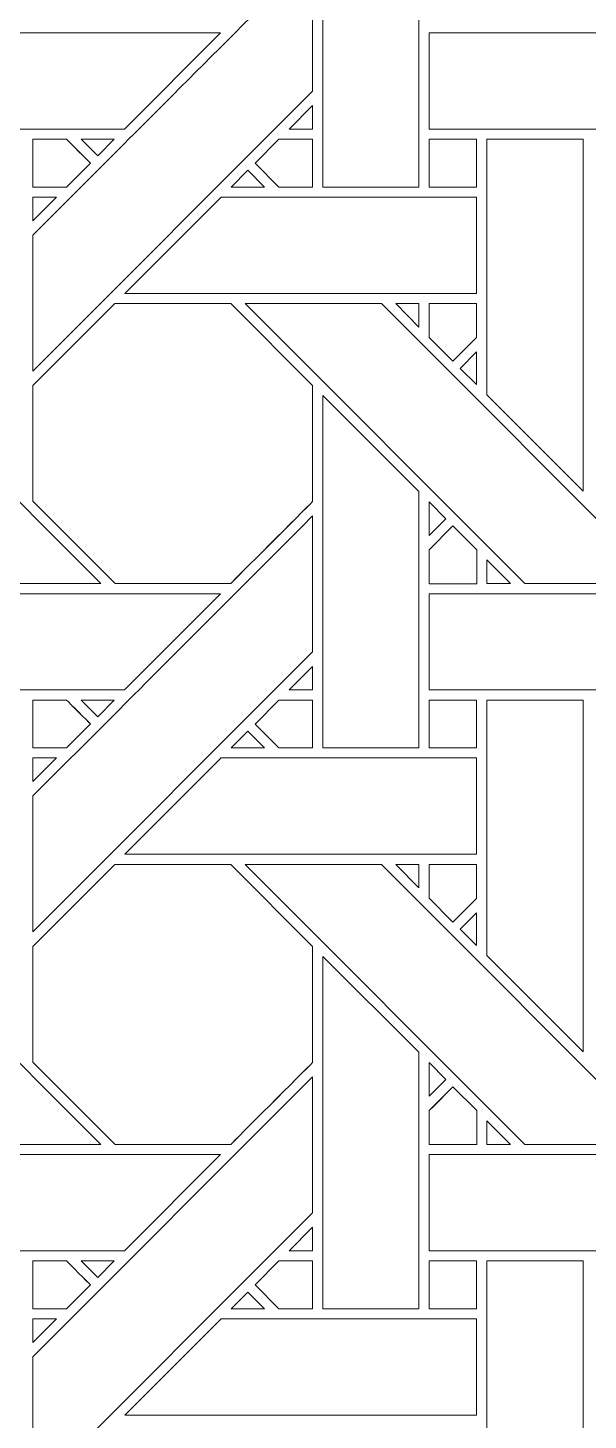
# Model space of a CAD drawing. Header units: inches. Extents: x 2.4 to 22.4, y -0.9 to 19.1.
# Drawn here: x 7.868 to 8.817, y 4.122 to 6.477 of the extents above; entities that cross this region are included whole.
import ezdxf

# ---------------------------------------------------------------- set-up
doc = ezdxf.new("R2010")
doc.units = ezdxf.units.IN
doc.header["$MEASUREMENT"] = 0
doc.layers.add('Design', color=7, linetype='Continuous', lineweight=0)

msp = doc.modelspace()

# ---------------------------------------------------------------- linework, layer by layer
at = {"layer": 'Design'}
for points, knots in [([(2.3829, 19.0948), (2.3829, 19.0948), (2.3829, -0.9052), (2.3829, -0.9052), (2.3829, -0.9052), (22.3829, -0.9052), (22.3829, -0.9052), (22.3829, -0.9052), (22.3829, 19.0948), (22.3829, 19.0948), (22.3829, 19.0948), (2.3829, 19.0948), (2.3829, 19.0948)], [0, 0, 0, 0, 1, 1, 1, 2, 2, 2, 3, 3, 3, 4, 4, 4, 4]), ([(3.3653, 18.1123), (3.3653, 18.1123), (3.3653, 0.0772), (3.3653, 0.0772), (3.3653, 0.0772), (21.4004, 0.0772), (21.4004, 0.0772), (21.4004, 0.0772), (21.4004, 18.1123), (21.4004, 18.1123), (21.4004, 18.1123), (3.3653, 18.1123), (3.3653, 18.1123)], [0, 0, 0, 0, 1, 1, 1, 2, 2, 2, 3, 3, 3, 4, 4, 4, 4]), ([(8.5303, 6.2082), (8.5303, 6.2082), (8.3676, 6.2082), (8.3676, 6.2082), (8.3676, 6.2082), (8.3676, 6.8041), (8.3676, 6.8041), (8.3676, 6.8041), (8.5303, 6.6419), (8.5303, 6.6419), (8.5303, 6.6419), (8.5303, 6.2082), (8.5303, 6.2082)], [0, 0, 0, 0, 1, 1, 1, 2, 2, 2, 3, 3, 3, 4, 4, 4, 4]), ([(8.013, 6.2632), (8.0624, 6.3123), (8.2949, 6.545), (8.3504, 6.6005), (8.3504, 6.6005), (8.3504, 6.3705), (8.3504, 6.3705), (8.3504, 6.3705), (7.8768, 5.8968), (7.8768, 5.8968), (7.8768, 5.8968), (7.8768, 6.1269), (7.8768, 6.1269), (7.8768, 6.1269), (8.013, 6.2632), (8.013, 6.2632)], [0, 0, 0, 0, 1, 1, 1, 2, 2, 2, 3, 3, 3, 4, 4, 4, 5, 5, 5, 5]), ([(7.5989, 6.3063), (7.5989, 6.3063), (7.5989, 6.469), (7.5989, 6.469), (7.5989, 6.469), (8.1946, 6.469), (8.1946, 6.469), (8.1946, 6.469), (8.0319, 6.3063), (8.0319, 6.3063), (8.0319, 6.3063), (7.5989, 6.3063), (7.5989, 6.3063)], [0, 0, 0, 0, 1, 1, 1, 2, 2, 2, 3, 3, 3, 4, 4, 4, 4]), ([(8.5476, 6.3063), (8.5476, 6.3063), (8.5476, 6.469), (8.5476, 6.469), (8.5476, 6.469), (9.1433, 6.469), (9.1433, 6.469), (9.1433, 6.469), (8.9806, 6.3063), (8.9806, 6.3063), (8.9806, 6.3063), (8.5476, 6.3063), (8.5476, 6.3063)], [0, 0, 0, 0, 1, 1, 1, 2, 2, 2, 3, 3, 3, 4, 4, 4, 4]), ([(8.3107, 6.3063), (8.3107, 6.3063), (8.3504, 6.3461), (8.3504, 6.3461), (8.3504, 6.3461), (8.3504, 6.3063), (8.3504, 6.3063), (8.3504, 6.3063), (8.3107, 6.3063), (8.3107, 6.3063)], [0, 0, 0, 0, 1, 1, 1, 2, 2, 2, 3, 3, 3, 3]), ([(7.9338, 6.289), (7.9389, 6.2839), (7.9697, 6.2531), (7.9741, 6.2486), (7.9741, 6.2486), (7.9337, 6.2082), (7.9337, 6.2082), (7.9337, 6.2082), (7.8767, 6.2082), (7.8767, 6.2082), (7.8767, 6.2082), (7.8767, 6.289), (7.8767, 6.289), (7.8767, 6.289), (7.9338, 6.289), (7.9338, 6.289)], [0, 0, 0, 0, 1, 1, 1, 2, 2, 2, 3, 3, 3, 4, 4, 4, 5, 5, 5, 5]), ([(7.959, 6.2638), (7.959, 6.2638), (7.9741, 6.2486), (7.9741, 6.2486), (7.9741, 6.2486), (7.9337, 6.2082), (7.9337, 6.2082), (7.9337, 6.2082), (7.8767, 6.2082), (7.8767, 6.2082), (7.8767, 6.2082), (7.8767, 6.289), (7.8767, 6.289), (7.8767, 6.289), (7.9338, 6.289), (7.9338, 6.289), (7.9393, 6.2835), (7.9495, 6.2733), (7.959, 6.2638)], [0, 0, 0, 0, 1, 1, 1, 2, 2, 2, 3, 3, 3, 4, 4, 4, 5, 5, 5, 6, 6, 6, 6]), ([(7.9582, 6.289), (7.9582, 6.289), (8.0146, 6.289), (8.0146, 6.289), (8.0146, 6.289), (7.9864, 6.2608), (7.9864, 6.2608), (7.9864, 6.2608), (7.9582, 6.289), (7.9582, 6.289)], [0, 0, 0, 0, 1, 1, 1, 2, 2, 2, 3, 3, 3, 3]), ([(8.2933, 6.2082), (8.2933, 6.2082), (8.2529, 6.2486), (8.2529, 6.2486), (8.2529, 6.2486), (8.2934, 6.289), (8.2934, 6.289), (8.2934, 6.289), (8.3504, 6.289), (8.3504, 6.289), (8.3504, 6.289), (8.3504, 6.2082), (8.3504, 6.2082), (8.3504, 6.2082), (8.2933, 6.2082), (8.2933, 6.2082)], [0, 0, 0, 0, 1, 1, 1, 2, 2, 2, 3, 3, 3, 4, 4, 4, 5, 5, 5, 5]), ([(8.2529, 6.2486), (8.2529, 6.2486), (8.2934, 6.289), (8.2934, 6.289), (8.2934, 6.289), (8.3504, 6.289), (8.3504, 6.289), (8.3504, 6.289), (8.3504, 6.2082), (8.3504, 6.2082), (8.3504, 6.2082), (8.2933, 6.2082), (8.2933, 6.2082), (8.2933, 6.2082), (8.2529, 6.2486), (8.2529, 6.2486)], [0, 0, 0, 0, 1, 1, 1, 2, 2, 2, 3, 3, 3, 4, 4, 4, 5, 5, 5, 5]), ([(8.5476, 6.289), (8.5476, 6.289), (8.6278, 6.289), (8.6278, 6.289), (8.6278, 6.289), (8.6278, 6.2082), (8.6278, 6.2082), (8.6278, 6.2082), (8.5476, 6.2082), (8.5476, 6.2082), (8.5476, 6.2082), (8.5476, 6.289), (8.5476, 6.289)], [0, 0, 0, 0, 1, 1, 1, 2, 2, 2, 3, 3, 3, 4, 4, 4, 4]), ([(8.6278, 6.289), (8.6278, 6.289), (8.6278, 6.2082), (8.6278, 6.2082), (8.6278, 6.2082), (8.5476, 6.2082), (8.5476, 6.2082), (8.5476, 6.2082), (8.5476, 6.289), (8.5476, 6.289), (8.5476, 6.289), (8.6278, 6.289), (8.6278, 6.289)], [0, 0, 0, 0, 1, 1, 1, 2, 2, 2, 3, 3, 3, 4, 4, 4, 4]), ([(8.8083, 6.289), (8.8083, 6.289), (8.8083, 5.6939), (8.8083, 5.6939), (8.8083, 5.6939), (8.6454, 5.8568), (8.6454, 5.8568), (8.6454, 5.8568), (8.6454, 6.289), (8.6454, 6.289), (8.6454, 6.289), (8.8083, 6.289), (8.8083, 6.289)], [0, 0, 0, 0, 1, 1, 1, 2, 2, 2, 3, 3, 3, 4, 4, 4, 4]), ([(8.2691, 6.2082), (8.2691, 6.2082), (8.2126, 6.2082), (8.2126, 6.2082), (8.2126, 6.2082), (8.2408, 6.2365), (8.2408, 6.2365), (8.2408, 6.2365), (8.2691, 6.2082), (8.2691, 6.2082)], [0, 0, 0, 0, 1, 1, 1, 2, 2, 2, 3, 3, 3, 3]), ([(7.9166, 6.1911), (7.9166, 6.1911), (7.8768, 6.1513), (7.8768, 6.1513), (7.8768, 6.1513), (7.8768, 6.1911), (7.8768, 6.1911), (7.8768, 6.1911), (7.9166, 6.1911), (7.9166, 6.1911)], [0, 0, 0, 0, 1, 1, 1, 2, 2, 2, 3, 3, 3, 3]), ([(8.1954, 6.1911), (8.1954, 6.1911), (8.6279, 6.1911), (8.6279, 6.1911), (8.6279, 6.1911), (8.6279, 6.0283), (8.6279, 6.0283), (8.6279, 6.0283), (8.0326, 6.0283), (8.0326, 6.0283), (8.0326, 6.0283), (8.1954, 6.1911), (8.1954, 6.1911)], [0, 0, 0, 0, 1, 1, 1, 2, 2, 2, 3, 3, 3, 4, 4, 4, 4]), ([(7.5181, 6.0112), (7.5181, 6.0112), (7.9918, 5.5375), (7.9918, 5.5375), (7.9918, 5.5375), (7.7607, 5.5375), (7.7607, 5.5375), (7.7607, 5.5375), (7.2872, 6.0112), (7.2872, 6.0112), (7.2872, 6.0112), (7.5181, 6.0112), (7.5181, 6.0112)], [0, 0, 0, 0, 1, 1, 1, 2, 2, 2, 3, 3, 3, 4, 4, 4, 4]), ([(8.0154, 6.0111), (8.0154, 6.0111), (8.2116, 6.0111), (8.2116, 6.0111), (8.2116, 6.0111), (8.3504, 5.8724), (8.3504, 5.8724), (8.3504, 5.8724), (8.3504, 5.6762), (8.3504, 5.6762), (8.3326, 5.6582), (8.2207, 5.5465), (8.2117, 5.5375), (8.2117, 5.5375), (8.016, 5.5375), (8.016, 5.5375), (8.016, 5.5375), (7.8767, 5.6767), (7.8767, 5.6767), (7.8767, 5.6767), (7.8767, 5.8724), (7.8767, 5.8724), (7.8767, 5.8724), (8.0154, 6.0111), (8.0154, 6.0111)], [0, 0, 0, 0, 1, 1, 1, 2, 2, 2, 3, 3, 3, 4, 4, 4, 5, 5, 5, 6, 6, 6, 7, 7, 7, 8, 8, 8, 8]), ([(7.8767, 5.8724), (7.8767, 5.8724), (8.0154, 6.0111), (8.0154, 6.0111), (8.0154, 6.0111), (8.2116, 6.0111), (8.2116, 6.0111), (8.2116, 6.0111), (8.3504, 5.8724), (8.3504, 5.8724), (8.3504, 5.8724), (8.3504, 5.6762), (8.3504, 5.6762), (8.3324, 5.6581), (8.2205, 5.5464), (8.2117, 5.5375), (8.2117, 5.5375), (8.016, 5.5375), (8.016, 5.5375), (8.016, 5.5375), (7.8767, 5.6767), (7.8767, 5.6767), (7.8767, 5.6767), (7.8767, 5.8724), (7.8767, 5.8724)], [0, 0, 0, 0, 1, 1, 1, 2, 2, 2, 3, 3, 3, 4, 4, 4, 5, 5, 5, 6, 6, 6, 7, 7, 7, 8, 8, 8, 8]), ([(8.4669, 6.0112), (8.4669, 6.0112), (8.9405, 5.5375), (8.9405, 5.5375), (8.9405, 5.5375), (8.7095, 5.5375), (8.7095, 5.5375), (8.7095, 5.5375), (8.2359, 6.0112), (8.2359, 6.0112), (8.2359, 6.0112), (8.4669, 6.0112), (8.4669, 6.0112)], [0, 0, 0, 0, 1, 1, 1, 2, 2, 2, 3, 3, 3, 4, 4, 4, 4]), ([(8.5304, 6.0111), (8.5304, 6.0111), (8.5304, 5.9713), (8.5304, 5.9713), (8.5304, 5.9713), (8.491, 6.0111), (8.491, 6.0111), (8.491, 6.0111), (8.5304, 6.0111), (8.5304, 6.0111)], [0, 0, 0, 0, 1, 1, 1, 2, 2, 2, 3, 3, 3, 3]), ([(8.6278, 6.0111), (8.6278, 6.0111), (8.6278, 5.9535), (8.6278, 5.9535), (8.6278, 5.9535), (8.5879, 5.9136), (8.5879, 5.9136), (8.5879, 5.9136), (8.5476, 5.9539), (8.5476, 5.9539), (8.5476, 5.9539), (8.5476, 6.0111), (8.5476, 6.0111), (8.5476, 6.0111), (8.6278, 6.0111), (8.6278, 6.0111)], [0, 0, 0, 0, 1, 1, 1, 2, 2, 2, 3, 3, 3, 4, 4, 4, 5, 5, 5, 5]), ([(8.5879, 5.9136), (8.5879, 5.9136), (8.5476, 5.9539), (8.5476, 5.9539), (8.5476, 5.9539), (8.5476, 6.0111), (8.5476, 6.0111), (8.5476, 6.0111), (8.6278, 6.0111), (8.6278, 6.0111), (8.6278, 6.0111), (8.6278, 5.9535), (8.6278, 5.9535), (8.6278, 5.9535), (8.5879, 5.9136), (8.5879, 5.9136)], [0, 0, 0, 0, 1, 1, 1, 2, 2, 2, 3, 3, 3, 4, 4, 4, 5, 5, 5, 5]), ([(8.6279, 5.9293), (8.6279, 5.9293), (8.6279, 5.8741), (8.6279, 5.8741), (8.6279, 5.8741), (8.6001, 5.9015), (8.6001, 5.9015), (8.6001, 5.9015), (8.6279, 5.9293), (8.6279, 5.9293)], [0, 0, 0, 0, 1, 1, 1, 2, 2, 2, 3, 3, 3, 3]), ([(8.5303, 5.2595), (8.5303, 5.2595), (8.3676, 5.2595), (8.3676, 5.2595), (8.3676, 5.2595), (8.3676, 5.8553), (8.3676, 5.8553), (8.3676, 5.8553), (8.5303, 5.6932), (8.5303, 5.6932), (8.5303, 5.6932), (8.5303, 5.2595), (8.5303, 5.2595)], [0, 0, 0, 0, 1, 1, 1, 2, 2, 2, 3, 3, 3, 4, 4, 4, 4]), ([(8.5476, 5.6189), (8.5476, 5.6189), (8.5476, 5.6757), (8.5476, 5.6757), (8.5476, 5.6757), (8.5758, 5.6471), (8.5758, 5.6471), (8.5758, 5.6471), (8.5476, 5.6189), (8.5476, 5.6189)], [0, 0, 0, 0, 1, 1, 1, 2, 2, 2, 3, 3, 3, 3]), ([(8.013, 5.3144), (8.0624, 5.3636), (8.2949, 5.5962), (8.3504, 5.6518), (8.3504, 5.6518), (8.3504, 5.4217), (8.3504, 5.4217), (8.3504, 5.4217), (7.8768, 4.9481), (7.8768, 4.9481), (7.8768, 4.9481), (7.8768, 5.1782), (7.8768, 5.1782), (7.8768, 5.1782), (8.013, 5.3144), (8.013, 5.3144)], [0, 0, 0, 0, 1, 1, 1, 2, 2, 2, 3, 3, 3, 4, 4, 4, 5, 5, 5, 5]), ([(8.5476, 5.5372), (8.5476, 5.5372), (8.5476, 5.5945), (8.5476, 5.5945), (8.5476, 5.5945), (8.5879, 5.6349), (8.5879, 5.6349), (8.5879, 5.6349), (8.6282, 5.5945), (8.6282, 5.5945), (8.6282, 5.5945), (8.6282, 5.5372), (8.6282, 5.5372), (8.6282, 5.5372), (8.5476, 5.5372), (8.5476, 5.5372)], [0, 0, 0, 0, 1, 1, 1, 2, 2, 2, 3, 3, 3, 4, 4, 4, 5, 5, 5, 5]), ([(8.5879, 5.6349), (8.5879, 5.6349), (8.6282, 5.5945), (8.6282, 5.5945), (8.6282, 5.5945), (8.6282, 5.5372), (8.6282, 5.5372), (8.6282, 5.5372), (8.5476, 5.5372), (8.5476, 5.5372), (8.5476, 5.5372), (8.5476, 5.5945), (8.5476, 5.5945), (8.5476, 5.5945), (8.5879, 5.6349), (8.5879, 5.6349)], [0, 0, 0, 0, 1, 1, 1, 2, 2, 2, 3, 3, 3, 4, 4, 4, 5, 5, 5, 5]), ([(8.6455, 5.5375), (8.6455, 5.5375), (8.6455, 5.5773), (8.6455, 5.5773), (8.6455, 5.5773), (8.6853, 5.5375), (8.6853, 5.5375), (8.6853, 5.5375), (8.6455, 5.5375), (8.6455, 5.5375)], [0, 0, 0, 0, 1, 1, 1, 2, 2, 2, 3, 3, 3, 3]), ([(7.5989, 5.3576), (7.5989, 5.3576), (7.5989, 5.5202), (7.5989, 5.5202), (7.5989, 5.5202), (8.1946, 5.5202), (8.1946, 5.5202), (8.1946, 5.5202), (8.0319, 5.3576), (8.0319, 5.3576), (8.0319, 5.3576), (7.5989, 5.3576), (7.5989, 5.3576)], [0, 0, 0, 0, 1, 1, 1, 2, 2, 2, 3, 3, 3, 4, 4, 4, 4]), ([(8.5476, 5.3576), (8.5476, 5.3576), (8.5476, 5.5202), (8.5476, 5.5202), (8.5476, 5.5202), (9.1433, 5.5202), (9.1433, 5.5202), (9.1433, 5.5202), (8.9806, 5.3576), (8.9806, 5.3576), (8.9806, 5.3576), (8.5476, 5.3576), (8.5476, 5.3576)], [0, 0, 0, 0, 1, 1, 1, 2, 2, 2, 3, 3, 3, 4, 4, 4, 4]), ([(8.3107, 5.3576), (8.3107, 5.3576), (8.3504, 5.3973), (8.3504, 5.3973), (8.3504, 5.3973), (8.3504, 5.3576), (8.3504, 5.3576), (8.3504, 5.3576), (8.3107, 5.3576), (8.3107, 5.3576)], [0, 0, 0, 0, 1, 1, 1, 2, 2, 2, 3, 3, 3, 3]), ([(7.9338, 5.3403), (7.9389, 5.3351), (7.9697, 5.3043), (7.9741, 5.2999), (7.9741, 5.2999), (7.9337, 5.2595), (7.9337, 5.2595), (7.9337, 5.2595), (7.8767, 5.2595), (7.8767, 5.2595), (7.8767, 5.2595), (7.8767, 5.3403), (7.8767, 5.3403), (7.8767, 5.3403), (7.9338, 5.3403), (7.9338, 5.3403)], [0, 0, 0, 0, 1, 1, 1, 2, 2, 2, 3, 3, 3, 4, 4, 4, 5, 5, 5, 5]), ([(7.9741, 5.2999), (7.9741, 5.2999), (7.9337, 5.2595), (7.9337, 5.2595), (7.9337, 5.2595), (7.8767, 5.2595), (7.8767, 5.2595), (7.8767, 5.2595), (7.8767, 5.3403), (7.8767, 5.3403), (7.8767, 5.3403), (7.9338, 5.3403), (7.9338, 5.3403), (7.939, 5.3351), (7.9698, 5.3042), (7.9741, 5.2999)], [0, 0, 0, 0, 1, 1, 1, 2, 2, 2, 3, 3, 3, 4, 4, 4, 5, 5, 5, 5]), ([(7.9582, 5.3403), (7.9582, 5.3403), (8.0146, 5.3403), (8.0146, 5.3403), (8.0146, 5.3403), (7.9864, 5.3121), (7.9864, 5.3121), (7.9864, 5.3121), (7.9582, 5.3403), (7.9582, 5.3403)], [0, 0, 0, 0, 1, 1, 1, 2, 2, 2, 3, 3, 3, 3]), ([(8.2933, 5.2595), (8.2933, 5.2595), (8.2529, 5.2998), (8.2529, 5.2998), (8.2529, 5.2998), (8.2933, 5.3403), (8.2933, 5.3403), (8.2933, 5.3403), (8.3504, 5.3403), (8.3504, 5.3403), (8.3504, 5.3403), (8.3504, 5.2595), (8.3504, 5.2595), (8.3504, 5.2595), (8.2933, 5.2595), (8.2933, 5.2595)], [0, 0, 0, 0, 1, 1, 1, 2, 2, 2, 3, 3, 3, 4, 4, 4, 5, 5, 5, 5]), ([(8.2529, 5.2998), (8.2529, 5.2998), (8.2933, 5.3403), (8.2933, 5.3403), (8.2933, 5.3403), (8.3504, 5.3403), (8.3504, 5.3403), (8.3504, 5.3403), (8.3504, 5.2595), (8.3504, 5.2595), (8.3504, 5.2595), (8.2933, 5.2595), (8.2933, 5.2595), (8.2933, 5.2595), (8.2529, 5.2998), (8.2529, 5.2998)], [0, 0, 0, 0, 1, 1, 1, 2, 2, 2, 3, 3, 3, 4, 4, 4, 5, 5, 5, 5]), ([(8.5476, 5.3403), (8.5476, 5.3403), (8.6278, 5.3403), (8.6278, 5.3403), (8.6278, 5.3403), (8.6278, 5.2595), (8.6278, 5.2595), (8.6278, 5.2595), (8.5476, 5.2595), (8.5476, 5.2595), (8.5476, 5.2595), (8.5476, 5.3403), (8.5476, 5.3403)], [0, 0, 0, 0, 1, 1, 1, 2, 2, 2, 3, 3, 3, 4, 4, 4, 4]), ([(8.6278, 5.3403), (8.6278, 5.3403), (8.6278, 5.2595), (8.6278, 5.2595), (8.6278, 5.2595), (8.5476, 5.2595), (8.5476, 5.2595), (8.5476, 5.2595), (8.5476, 5.3403), (8.5476, 5.3403), (8.5476, 5.3403), (8.6278, 5.3403), (8.6278, 5.3403)], [0, 0, 0, 0, 1, 1, 1, 2, 2, 2, 3, 3, 3, 4, 4, 4, 4]), ([(8.8083, 5.3403), (8.8083, 5.3403), (8.8083, 4.7452), (8.8083, 4.7452), (8.8083, 4.7452), (8.6454, 4.9081), (8.6454, 4.9081), (8.6454, 4.9081), (8.6454, 5.3403), (8.6454, 5.3403), (8.6454, 5.3403), (8.8083, 5.3403), (8.8083, 5.3403)], [0, 0, 0, 0, 1, 1, 1, 2, 2, 2, 3, 3, 3, 4, 4, 4, 4]), ([(8.2691, 5.2595), (8.2691, 5.2595), (8.2126, 5.2595), (8.2126, 5.2595), (8.2126, 5.2595), (8.2408, 5.2878), (8.2408, 5.2878), (8.2408, 5.2878), (8.2691, 5.2595), (8.2691, 5.2595)], [0, 0, 0, 0, 1, 1, 1, 2, 2, 2, 3, 3, 3, 3]), ([(7.9166, 5.2424), (7.9166, 5.2424), (7.8768, 5.2025), (7.8768, 5.2025), (7.8768, 5.2025), (7.8768, 5.2424), (7.8768, 5.2424), (7.8768, 5.2424), (7.9166, 5.2424), (7.9166, 5.2424)], [0, 0, 0, 0, 1, 1, 1, 2, 2, 2, 3, 3, 3, 3]), ([(8.1954, 5.2424), (8.1954, 5.2424), (8.6279, 5.2424), (8.6279, 5.2424), (8.6279, 5.2424), (8.6279, 5.0795), (8.6279, 5.0795), (8.6279, 5.0795), (8.0326, 5.0795), (8.0326, 5.0795), (8.0326, 5.0795), (8.1954, 5.2424), (8.1954, 5.2424)], [0, 0, 0, 0, 1, 1, 1, 2, 2, 2, 3, 3, 3, 4, 4, 4, 4]), ([(7.5181, 5.0624), (7.5181, 5.0624), (7.9918, 4.5888), (7.9918, 4.5888), (7.9918, 4.5888), (7.7607, 4.5888), (7.7607, 4.5888), (7.7607, 4.5888), (7.2872, 5.0624), (7.2872, 5.0624), (7.2872, 5.0624), (7.5181, 5.0624), (7.5181, 5.0624)], [0, 0, 0, 0, 1, 1, 1, 2, 2, 2, 3, 3, 3, 4, 4, 4, 4]), ([(8.0154, 5.0624), (8.0154, 5.0624), (8.2116, 5.0624), (8.2116, 5.0624), (8.2116, 5.0624), (8.3504, 4.9237), (8.3504, 4.9237), (8.3504, 4.9237), (8.3504, 4.7274), (8.3504, 4.7274), (8.3326, 4.7095), (8.2207, 4.5978), (8.2117, 4.5888), (8.2117, 4.5888), (8.016, 4.5888), (8.016, 4.5888), (8.016, 4.5888), (7.8767, 4.728), (7.8767, 4.728), (7.8767, 4.728), (7.8767, 4.9237), (7.8767, 4.9237), (7.8767, 4.9237), (8.0154, 5.0624), (8.0154, 5.0624)], [0, 0, 0, 0, 1, 1, 1, 2, 2, 2, 3, 3, 3, 4, 4, 4, 5, 5, 5, 6, 6, 6, 7, 7, 7, 8, 8, 8, 8]), ([(7.8767, 4.9237), (7.8767, 4.9237), (8.0154, 5.0624), (8.0154, 5.0624), (8.0154, 5.0624), (8.2116, 5.0624), (8.2116, 5.0624), (8.2116, 5.0624), (8.3504, 4.9237), (8.3504, 4.9237), (8.3504, 4.9237), (8.3504, 4.7274), (8.3504, 4.7274), (8.3324, 4.7094), (8.2206, 4.5977), (8.2117, 4.5888), (8.2117, 4.5888), (8.016, 4.5888), (8.016, 4.5888), (8.016, 4.5888), (7.8767, 4.728), (7.8767, 4.728), (7.8767, 4.728), (7.8767, 4.9237), (7.8767, 4.9237)], [0, 0, 0, 0, 1, 1, 1, 2, 2, 2, 3, 3, 3, 4, 4, 4, 5, 5, 5, 6, 6, 6, 7, 7, 7, 8, 8, 8, 8]), ([(8.2359, 5.0624), (8.2359, 5.0624), (8.4669, 5.0624), (8.4669, 5.0624), (8.4669, 5.0624), (8.9405, 4.5888), (8.9405, 4.5888), (8.9405, 4.5888), (8.7095, 4.5888), (8.7095, 4.5888), (8.7095, 4.5888), (8.2359, 5.0624), (8.2359, 5.0624)], [0, 0, 0, 0, 1, 1, 1, 2, 2, 2, 3, 3, 3, 4, 4, 4, 4]), ([(8.5304, 5.0624), (8.5304, 5.0624), (8.5304, 5.0226), (8.5304, 5.0226), (8.5304, 5.0226), (8.491, 5.0624), (8.491, 5.0624), (8.491, 5.0624), (8.5304, 5.0624), (8.5304, 5.0624)], [0, 0, 0, 0, 1, 1, 1, 2, 2, 2, 3, 3, 3, 3]), ([(8.6278, 5.0624), (8.6278, 5.0624), (8.6278, 5.0048), (8.6278, 5.0048), (8.6278, 5.0048), (8.5879, 4.9648), (8.5879, 4.9648), (8.5879, 4.9648), (8.5476, 5.0052), (8.5476, 5.0052), (8.5476, 5.0052), (8.5476, 5.0624), (8.5476, 5.0624), (8.5476, 5.0624), (8.6278, 5.0624), (8.6278, 5.0624)], [0, 0, 0, 0, 1, 1, 1, 2, 2, 2, 3, 3, 3, 4, 4, 4, 5, 5, 5, 5]), ([(8.5879, 4.9648), (8.5879, 4.9648), (8.5476, 5.0052), (8.5476, 5.0052), (8.5476, 5.0052), (8.5476, 5.0624), (8.5476, 5.0624), (8.5476, 5.0624), (8.6278, 5.0624), (8.6278, 5.0624), (8.6278, 5.0624), (8.6278, 5.0048), (8.6278, 5.0048), (8.6278, 5.0048), (8.5879, 4.9648), (8.5879, 4.9648)], [0, 0, 0, 0, 1, 1, 1, 2, 2, 2, 3, 3, 3, 4, 4, 4, 5, 5, 5, 5]), ([(8.6279, 4.9806), (8.6279, 4.9806), (8.6279, 4.9254), (8.6279, 4.9254), (8.6279, 4.9254), (8.6001, 4.9528), (8.6001, 4.9528), (8.6001, 4.9528), (8.6279, 4.9806), (8.6279, 4.9806)], [0, 0, 0, 0, 1, 1, 1, 2, 2, 2, 3, 3, 3, 3]), ([(8.5303, 4.3108), (8.5303, 4.3108), (8.3676, 4.3108), (8.3676, 4.3108), (8.3676, 4.3108), (8.3676, 4.9066), (8.3676, 4.9066), (8.3676, 4.9066), (8.5303, 4.7445), (8.5303, 4.7445), (8.5303, 4.7445), (8.5303, 4.3108), (8.5303, 4.3108)], [0, 0, 0, 0, 1, 1, 1, 2, 2, 2, 3, 3, 3, 4, 4, 4, 4]), ([(8.5476, 4.6702), (8.5476, 4.6702), (8.5476, 4.727), (8.5476, 4.727), (8.5476, 4.727), (8.5758, 4.6984), (8.5758, 4.6984), (8.5758, 4.6984), (8.5476, 4.6702), (8.5476, 4.6702)], [0, 0, 0, 0, 1, 1, 1, 2, 2, 2, 3, 3, 3, 3]), ([(7.8768, 4.2294), (7.8768, 4.2294), (8.3504, 4.703), (8.3504, 4.703), (8.3504, 4.703), (8.3504, 4.473), (8.3504, 4.473), (8.3504, 4.473), (7.8768, 3.9994), (7.8768, 3.9994), (7.8768, 3.9994), (7.8768, 4.2294), (7.8768, 4.2294)], [0, 0, 0, 0, 1, 1, 1, 2, 2, 2, 3, 3, 3, 4, 4, 4, 4]), ([(8.5476, 4.5885), (8.5476, 4.5885), (8.5476, 4.6458), (8.5476, 4.6458), (8.5476, 4.6458), (8.5879, 4.6861), (8.5879, 4.6861), (8.5879, 4.6861), (8.6282, 4.6458), (8.6282, 4.6458), (8.6282, 4.6458), (8.6282, 4.5885), (8.6282, 4.5885), (8.6282, 4.5885), (8.5476, 4.5885), (8.5476, 4.5885)], [0, 0, 0, 0, 1, 1, 1, 2, 2, 2, 3, 3, 3, 4, 4, 4, 5, 5, 5, 5]), ([(8.5537, 4.6519), (8.5537, 4.6519), (8.5879, 4.6861), (8.5879, 4.6861), (8.5879, 4.6861), (8.6282, 4.6458), (8.6282, 4.6458), (8.6282, 4.6458), (8.6282, 4.5885), (8.6282, 4.5885), (8.6282, 4.5885), (8.5476, 4.5885), (8.5476, 4.5885), (8.5476, 4.5885), (8.5476, 4.6458), (8.5476, 4.6458), (8.5476, 4.6458), (8.5537, 4.6519), (8.5537, 4.6519)], [0, 0, 0, 0, 1, 1, 1, 2, 2, 2, 3, 3, 3, 4, 4, 4, 5, 5, 5, 6, 6, 6, 6]), ([(8.6853, 4.5888), (8.6853, 4.5888), (8.6455, 4.5888), (8.6455, 4.5888), (8.6455, 4.5888), (8.6455, 4.6286), (8.6455, 4.6286), (8.6455, 4.6286), (8.6853, 4.5888), (8.6853, 4.5888)], [0, 0, 0, 0, 1, 1, 1, 2, 2, 2, 3, 3, 3, 3]), ([(7.5989, 4.4088), (7.5989, 4.4088), (7.5989, 4.5715), (7.5989, 4.5715), (7.5989, 4.5715), (8.1946, 4.5715), (8.1946, 4.5715), (8.1946, 4.5715), (8.0319, 4.4088), (8.0319, 4.4088), (8.0319, 4.4088), (7.5989, 4.4088), (7.5989, 4.4088)], [0, 0, 0, 0, 1, 1, 1, 2, 2, 2, 3, 3, 3, 4, 4, 4, 4]), ([(8.5476, 4.4088), (8.5476, 4.4088), (8.5476, 4.5715), (8.5476, 4.5715), (8.5476, 4.5715), (9.1433, 4.5715), (9.1433, 4.5715), (9.1433, 4.5715), (8.9806, 4.4088), (8.9806, 4.4088), (8.9806, 4.4088), (8.5476, 4.4088), (8.5476, 4.4088)], [0, 0, 0, 0, 1, 1, 1, 2, 2, 2, 3, 3, 3, 4, 4, 4, 4]), ([(8.3107, 4.4089), (8.3107, 4.4089), (8.3504, 4.4486), (8.3504, 4.4486), (8.3504, 4.4486), (8.3504, 4.4089), (8.3504, 4.4089), (8.3504, 4.4089), (8.3107, 4.4089), (8.3107, 4.4089)], [0, 0, 0, 0, 1, 1, 1, 2, 2, 2, 3, 3, 3, 3]), ([(7.9338, 4.3915), (7.9389, 4.3864), (7.9697, 4.3556), (7.9741, 4.3512), (7.9741, 4.3512), (7.9337, 4.3107), (7.9337, 4.3107), (7.9337, 4.3107), (7.8767, 4.3107), (7.8767, 4.3107), (7.8767, 4.3107), (7.8767, 4.3915), (7.8767, 4.3915), (7.8767, 4.3915), (7.9338, 4.3915), (7.9338, 4.3915)], [0, 0, 0, 0, 1, 1, 1, 2, 2, 2, 3, 3, 3, 4, 4, 4, 5, 5, 5, 5]), ([(7.8767, 4.3107), (7.8767, 4.3107), (7.8767, 4.3915), (7.8767, 4.3915), (7.8767, 4.3915), (7.9338, 4.3915), (7.9338, 4.3915), (7.9388, 4.3865), (7.9696, 4.3557), (7.9741, 4.3512), (7.9741, 4.3512), (7.9337, 4.3107), (7.9337, 4.3107), (7.9337, 4.3107), (7.8767, 4.3107), (7.8767, 4.3107)], [0, 0, 0, 0, 1, 1, 1, 2, 2, 2, 3, 3, 3, 4, 4, 4, 5, 5, 5, 5]), ([(7.9582, 4.3916), (7.9582, 4.3916), (8.0146, 4.3916), (8.0146, 4.3916), (8.0146, 4.3916), (7.9864, 4.3634), (7.9864, 4.3634), (7.9864, 4.3634), (7.9582, 4.3916), (7.9582, 4.3916)], [0, 0, 0, 0, 1, 1, 1, 2, 2, 2, 3, 3, 3, 3]), ([(8.2933, 4.3107), (8.2933, 4.3107), (8.2529, 4.3511), (8.2529, 4.3511), (8.2529, 4.3511), (8.2934, 4.3915), (8.2934, 4.3915), (8.2934, 4.3915), (8.3504, 4.3915), (8.3504, 4.3915), (8.3504, 4.3915), (8.3504, 4.3107), (8.3504, 4.3107), (8.3504, 4.3107), (8.2933, 4.3107), (8.2933, 4.3107)], [0, 0, 0, 0, 1, 1, 1, 2, 2, 2, 3, 3, 3, 4, 4, 4, 5, 5, 5, 5]), ([(8.2529, 4.3511), (8.2529, 4.3511), (8.2934, 4.3915), (8.2934, 4.3915), (8.2934, 4.3915), (8.3504, 4.3915), (8.3504, 4.3915), (8.3504, 4.3915), (8.3504, 4.3107), (8.3504, 4.3107), (8.3504, 4.3107), (8.2933, 4.3107), (8.2933, 4.3107), (8.2933, 4.3107), (8.2529, 4.3511), (8.2529, 4.3511)], [0, 0, 0, 0, 1, 1, 1, 2, 2, 2, 3, 3, 3, 4, 4, 4, 5, 5, 5, 5]), ([(8.5476, 4.3915), (8.5476, 4.3915), (8.6278, 4.3915), (8.6278, 4.3915), (8.6278, 4.3915), (8.6278, 4.3107), (8.6278, 4.3107), (8.6278, 4.3107), (8.5476, 4.3107), (8.5476, 4.3107), (8.5476, 4.3107), (8.5476, 4.3915), (8.5476, 4.3915)], [0, 0, 0, 0, 1, 1, 1, 2, 2, 2, 3, 3, 3, 4, 4, 4, 4]), ([(8.5476, 4.3107), (8.5476, 4.3107), (8.5476, 4.3915), (8.5476, 4.3915), (8.5476, 4.3915), (8.6278, 4.3915), (8.6278, 4.3915), (8.6278, 4.3915), (8.6278, 4.3107), (8.6278, 4.3107), (8.6278, 4.3107), (8.5476, 4.3107), (8.5476, 4.3107)], [0, 0, 0, 0, 1, 1, 1, 2, 2, 2, 3, 3, 3, 4, 4, 4, 4]), ([(8.8083, 4.3916), (8.8083, 4.3916), (8.8083, 3.7964), (8.8083, 3.7964), (8.8083, 3.7964), (8.6454, 3.9594), (8.6454, 3.9594), (8.6454, 3.9594), (8.6454, 4.3916), (8.6454, 4.3916), (8.6454, 4.3916), (8.8083, 4.3916), (8.8083, 4.3916)], [0, 0, 0, 0, 1, 1, 1, 2, 2, 2, 3, 3, 3, 4, 4, 4, 4]), ([(8.2691, 4.3108), (8.2691, 4.3108), (8.2126, 4.3108), (8.2126, 4.3108), (8.2126, 4.3108), (8.2408, 4.339), (8.2408, 4.339), (8.2408, 4.339), (8.2691, 4.3108), (8.2691, 4.3108)], [0, 0, 0, 0, 1, 1, 1, 2, 2, 2, 3, 3, 3, 3]), ([(7.9166, 4.2936), (7.9166, 4.2936), (7.8768, 4.2538), (7.8768, 4.2538), (7.8768, 4.2538), (7.8768, 4.2936), (7.8768, 4.2936), (7.8768, 4.2936), (7.9166, 4.2936), (7.9166, 4.2936)], [0, 0, 0, 0, 1, 1, 1, 2, 2, 2, 3, 3, 3, 3]), ([(8.0326, 4.1308), (8.0326, 4.1308), (8.1954, 4.2936), (8.1954, 4.2936), (8.1954, 4.2936), (8.6279, 4.2936), (8.6279, 4.2936), (8.6279, 4.2936), (8.6279, 4.1308), (8.6279, 4.1308), (8.6279, 4.1308), (8.0326, 4.1308), (8.0326, 4.1308)], [0, 0, 0, 0, 1, 1, 1, 2, 2, 2, 3, 3, 3, 4, 4, 4, 4])]:
    msp.add_open_spline(points, degree=3, knots=knots, dxfattribs=at)

doc.saveas('drawing.dxf')
